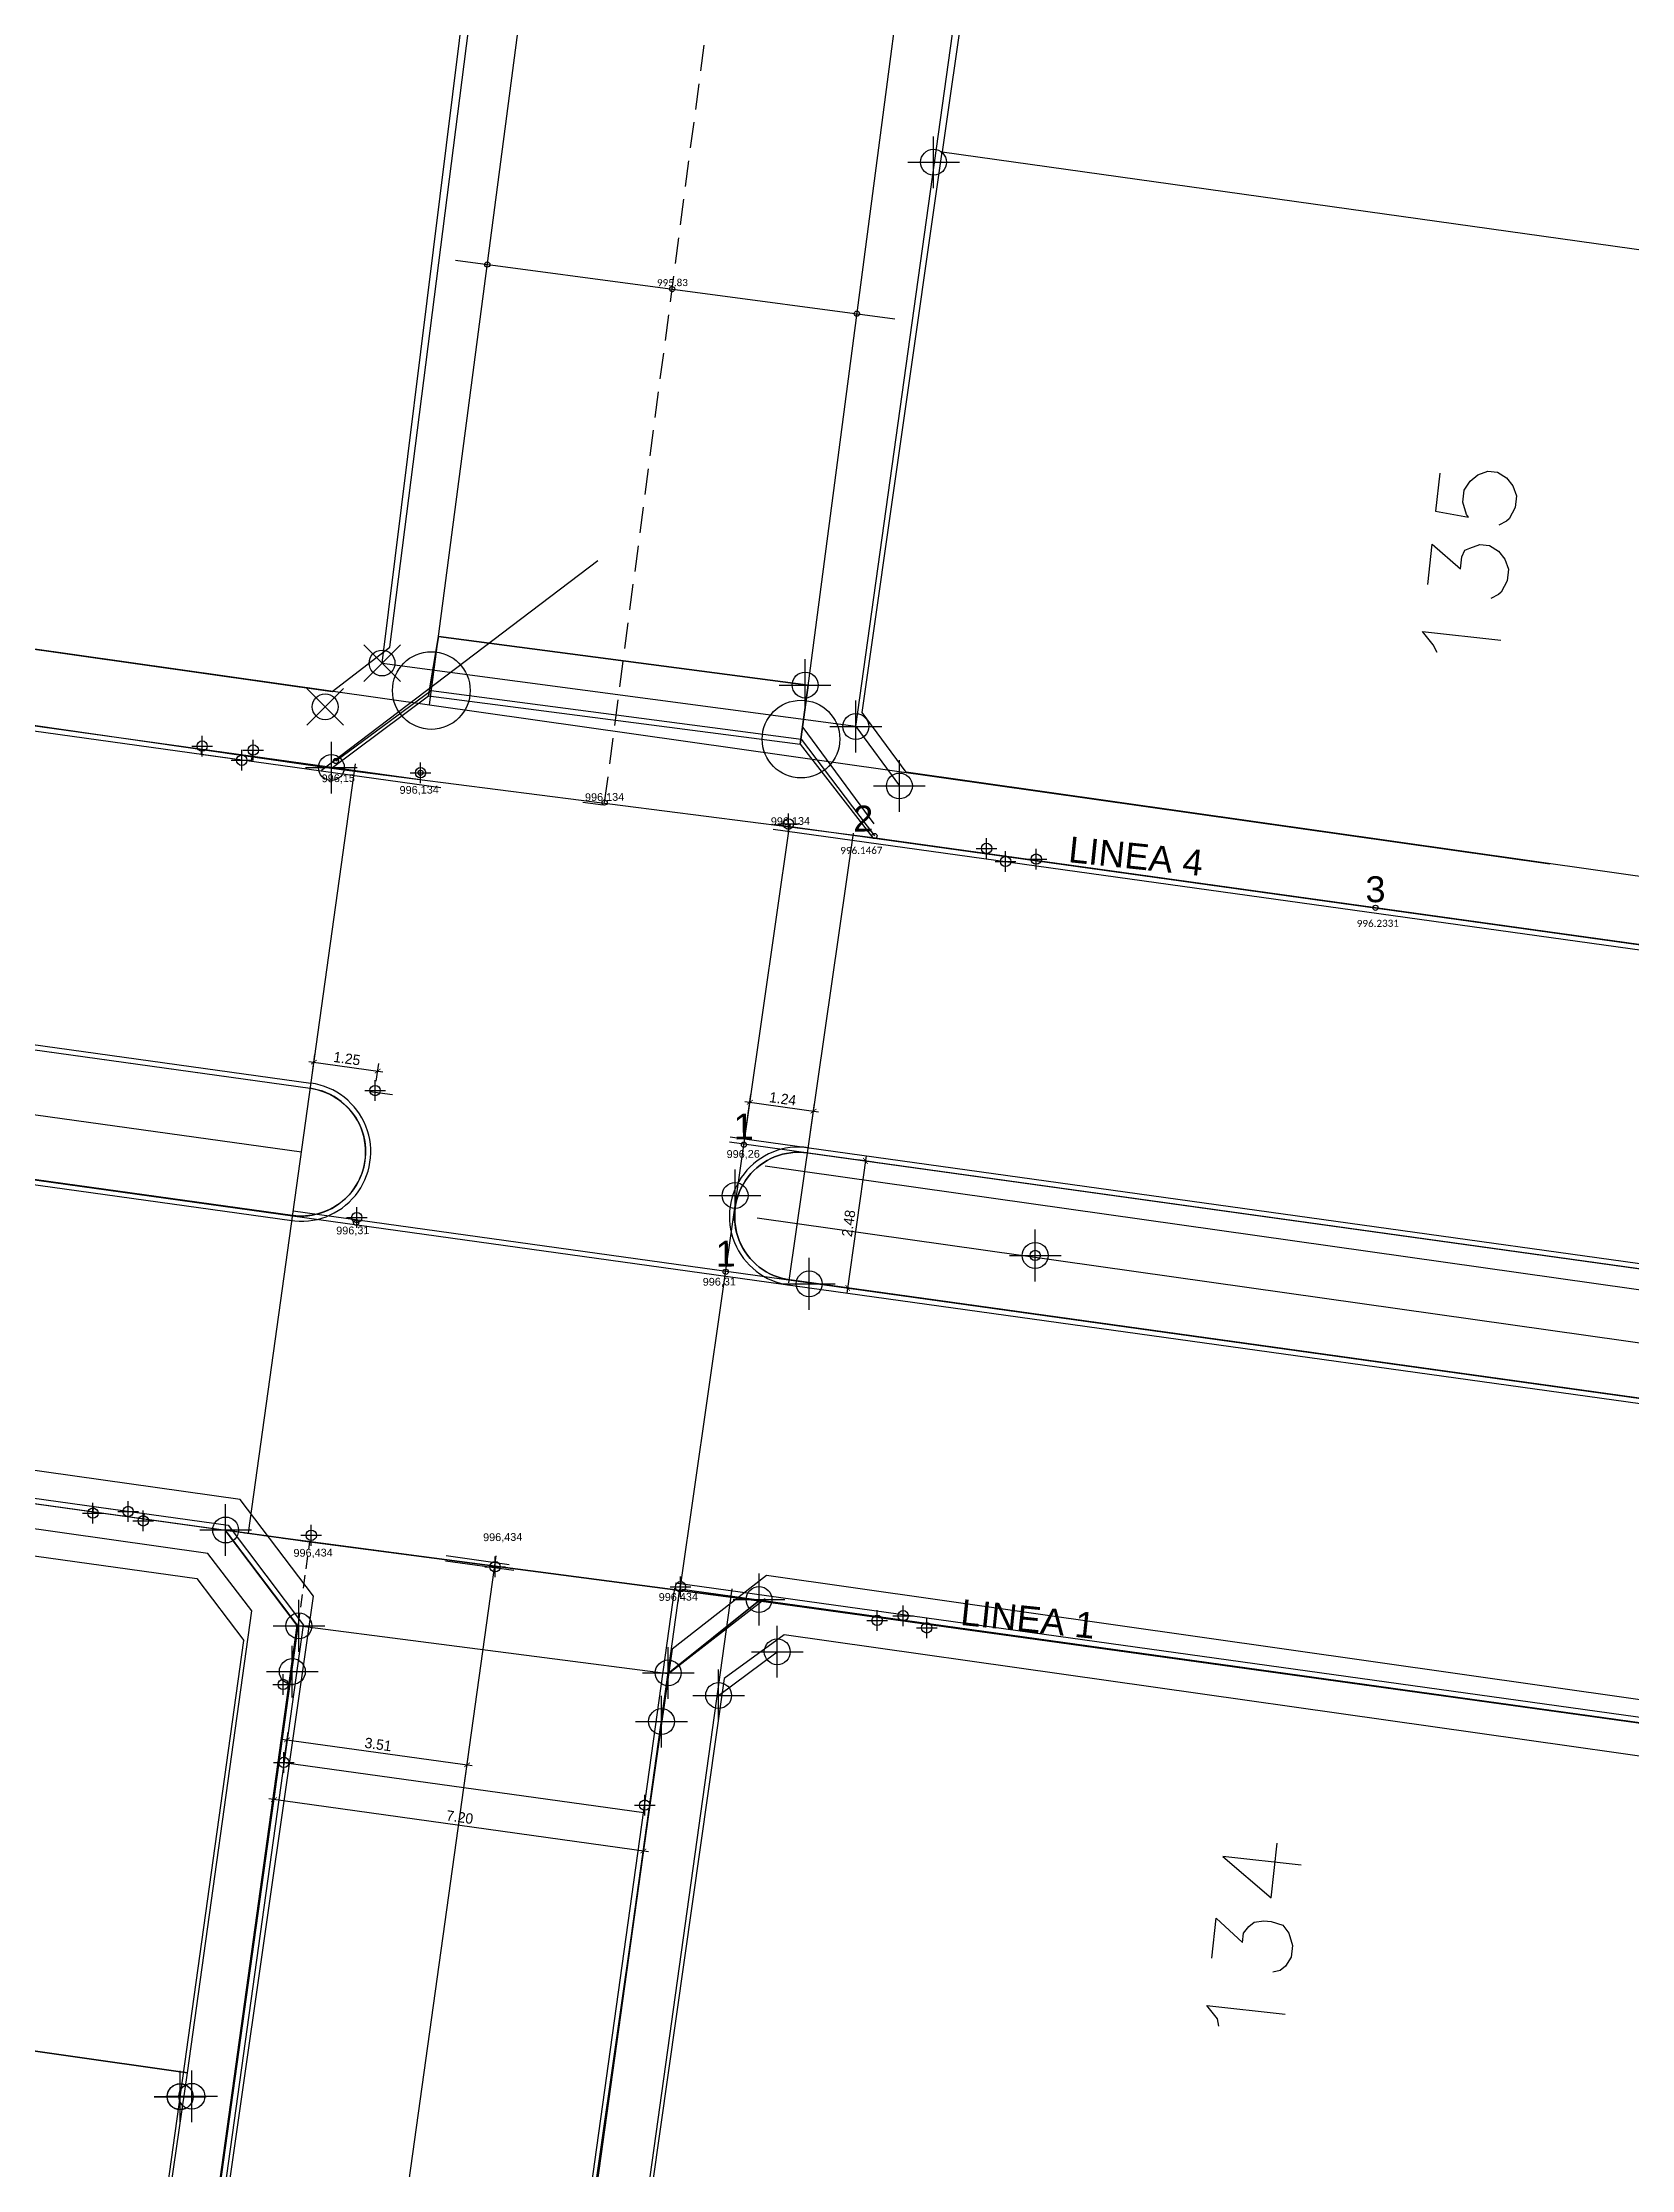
# Model space of a CAD drawing. Header units: metres. Extents: x -977055 to 805873, y -1033982 to 242021.
# Drawn here: x 853.04 to 883.72, y 1032.73 to 1073.81 of the extents above; entities that cross this region are included whole.
import ezdxf

# ---------------------------------------------------------------- set-up
doc = ezdxf.new("R2010")
doc.units = ezdxf.units.M
doc.header["$PDMODE"] = 32
doc.header["$PDSIZE"] = 1.5
doc.linetypes.add('DASHED', pattern=[0.75, 0.5, -0.25])
doc.linetypes.add('DASHED2', pattern=[0.375, 0.25, -0.125])
for name, color, linetype in [('12-CONDICIONES EXISTENTES', 2, 'Continuous'), ('C-ROAD-PROF-TEXT', 11, 'Continuous'), ('linea 1', 1, 'Continuous'), ('LOTE 243', 6, 'Continuous'), ('puntos nov 7', 50, 'Continuous'), ('PUNTOS V', 4, 'Continuous'), ('V-NODE', 1, 'Continuous')]:
    doc.layers.add(name, color=color, linetype=linetype)
doc.layers.add('PDF2_area escolar', color=7, linetype='Continuous', true_color=0x989898)
doc.layers.add('PDF_Geometry', color=7, linetype='Continuous', true_color=0x797979)
doc.styles.add('CITY2', font='stylu.ttf', dxfattribs={"height": 0.2})
doc.styles.get("Standard").update_dxf_attribs({"font": 'arial.ttf'})
doc.dimstyles.new('COTAS2', dxfattribs={"dimtxt": 0.02, "dimasz": 0.1, "dimexe": 0.15, "dimexo": 0.08, "dimgap": 0.05, "dimtad": 1, "dimzin": 0, "dimdsep": 46, "dimtxsty": 'CITY2', "dimblk": 'ARCHTICK', "dimcen": 1, "dimdle": 0.1, "dimclrd": 1, "dimclre": 1, "dimclrt": 2, "dimadec": 0, "dimazin": 0, "dimtfac": 1, "dimtofl": 0, "dimtmove": 0, "dimatfit": 3, "dimldrblk": 'ARCHTICK', "dimfxl": 0.18, "dimtolj": 1, "dimtzin": 0, "dimarcsym": 0})

# ---------------------------------------------------------------- blocks, each defined once
blk = doc.blocks.new('*U274')
at = {"color": 0, "linetype": 'ByBlock', "lineweight": -2, "transparency": 16777216}
for p, q in [((0, -1), (0, 1)), ((-1, 0), (1, 0))]:
    blk.add_line(p, q, dxfattribs=at)
blk.add_circle((0, 0), 0.5, dxfattribs=at)
blk = doc.blocks.new('*U442', base_point=(855.922, 1034.139, 998.239))
at = {"layer": 'V-NODE', "color": 50, "lineweight": -2, "xscale": 0.5, "yscale": 0.5, "zscale": 0.5}
blk.add_blockref('*U274', (855.922, 1034.139, 998.239), dxfattribs=at)
blk = doc.blocks.new('*U1168', base_point=(855.698, 1034.133, 997.486))
at = {"layer": 'V-NODE', "color": 50, "lineweight": -2, "xscale": 0.5, "yscale": 0.5, "zscale": 0.5}
blk.add_blockref('*U274', (855.698, 1034.133, 997.486), dxfattribs=at)
blk = doc.blocks.new('*U1171', base_point=(855.697, 1034.13, 998.333))
at = {"layer": 'V-NODE', "color": 50, "lineweight": -2, "xscale": 0.5, "yscale": 0.5, "zscale": 0.5}
blk.add_blockref('*U274', (855.697, 1034.13, 998.333), dxfattribs=at)
blk = doc.blocks.new('*U1288', base_point=(866.096, 1041.882, 997.971))
at = {"layer": 'V-NODE', "color": 50, "lineweight": -2, "xscale": 0.5, "yscale": 0.5, "zscale": 0.5}
blk.add_blockref('*U274', (866.096, 1041.882, 997.971), dxfattribs=at)
blk = doc.blocks.new('*U1291', base_point=(867.228, 1042.726, 997.984))
at = {"layer": 'V-NODE', "color": 50, "lineweight": -2, "xscale": 0.5, "yscale": 0.5, "zscale": 0.5}
blk.add_blockref('*U274', (867.228, 1042.726, 997.984), dxfattribs=at)
blk = doc.blocks.new('*U1294', base_point=(868.744, 1060.598, 997.358))
at = {"layer": 'V-NODE', "color": 50, "lineweight": -2, "xscale": 0.5, "yscale": 0.5, "zscale": 0.5}
blk.add_blockref('*U274', (868.744, 1060.598, 997.358), dxfattribs=at)
blk = doc.blocks.new('*U1297', base_point=(869.586, 1059.45, 997.398))
at = {"layer": 'V-NODE', "color": 50, "lineweight": -2, "xscale": 0.5, "yscale": 0.5, "zscale": 0.5}
blk.add_blockref('*U274', (869.586, 1059.45, 997.398), dxfattribs=at)
blk = doc.blocks.new('*U1300', base_point=(870.246, 1071.498, 996.919))
at = {"layer": 'V-NODE', "color": 50, "lineweight": -2, "xscale": 0.5, "yscale": 0.5, "zscale": 0.5}
blk.add_blockref('*U274', (870.246, 1071.498, 996.919), dxfattribs=at)
blk = doc.blocks.new('*U2823')
at = {"color": 0, "linetype": 'ByBlock', "lineweight": -2, "transparency": 16777216}
for p, q in [((-0.707, -0.707), (0.707, 0.707)), ((-0.707, 0.707), (0.707, -0.707))]:
    blk.add_line(p, q, dxfattribs=at)
blk.add_circle((0, 0), 0.5, dxfattribs=at)
blk = doc.blocks.new('*U2826', base_point=(859.596, 1061.824, 997.32))
at = {"layer": 'V-NODE', "color": 50, "lineweight": -2, "xscale": 0.5, "yscale": 0.5, "zscale": 0.5}
blk.add_blockref('*U2823', (859.596, 1061.824, 997.32), dxfattribs=at)
blk = doc.blocks.new('*U2829', base_point=(858.499, 1060.98, 997.399))
at = {"layer": 'V-NODE', "color": 50, "lineweight": -2, "xscale": 0.5, "yscale": 0.5, "zscale": 0.5}
blk.add_blockref('*U2823', (858.499, 1060.98, 997.399), dxfattribs=at)
blk = doc.blocks.new('base')
at = {"layer": 'PDF_Geometry', "lineweight": 25, "extrusion": (-0.000787417, 0.063364, 0.99799), "elevation": 0.026}
for points in [[(-314.355, -197.288), (-299.601, -195.681), (-292.744, -194.188), (-282.663, -192.111), (-274.476, -190.361), (-258.037, -185.154), (-248.029, -180.61), (-240.539, -177.71), (-228.643, -174.042), (-222.733, -172.714), (-217.384, -171.04), (-209.935, -169.248), (-202.16, -164.759), (-196.196, -160.284), (-195.073, -159.817), (-178.095, -157.457), (-154.298, -156.614), (-136.667, -154.611), (-124.436, -153.164), (-118.066, -151.474), (-100.79, -146.646), (-80.955, -140.967), (-73.385, -139.328), (-61.694, -135.822), (-40.504, -131.604), (-37.727, -130.872), (-17.661, -129.441), (1.311, -127.461), (21.092, -124.929), (41.006, -122.83), (47.376, -123.458), (63.592, -123.186), (81.402, -124.312), (85.639, -96.072), (88.705, -66.393), (92.811, -40.781), (97.16, -22.386), (100.596, -1.562), (102.483, 8.32), (109.691, 37.361), (117.528, 76.62), (126.217, 115.638), (131.513, 149.592), (134.682, 173.973), (136.916, 195.591), (139.956, 229.678), (141.558, 250.676), (142.614, 271.37), (143.252, 283.21), (147.066, 312.938), (152.58, 355.631), (153.554, 396.042), (150.869, 418.02), (151.777, 438.639), (150.959, 458.028), (151.777, 438.639), (150.869, 418.02), (153.554, 396.042), (152.58, 355.631), (147.066, 312.938), (143.252, 283.21), (142.614, 271.37), (141.558, 250.676), (139.956, 229.678), (136.916, 195.591), (134.682, 173.973), (131.513, 149.592), (126.217, 115.638), (117.528, 76.62), (109.691, 37.361), (102.483, 8.32), (100.596, -1.562), (97.16, -22.386), (92.811, -40.781), (88.705, -66.393), (85.639, -96.072), (81.402, -124.312), (63.592, -123.186), (47.376, -123.458), (41.006, -122.83), (21.092, -124.929), (1.311, -127.461), (-17.661, -129.441), (-37.727, -130.872), (-40.504, -131.604), (-61.694, -135.822), (-73.385, -139.328), (-80.955, -140.967), (-100.79, -146.646), (-118.066, -151.474), (-124.436, -153.164), (-136.667, -154.611), (-154.298, -156.614), (-178.095, -157.457), (-195.073, -159.817), (-196.196, -160.284), (-202.16, -164.759), (-209.935, -169.248), (-217.384, -171.04), (-222.733, -172.714), (-228.643, -174.042), (-240.539, -177.71), (-248.029, -180.61), (-258.037, -185.154), (-274.476, -190.361), (-282.663, -192.111), (-292.744, -194.188), (-299.601, -195.681), (-314.355, -197.288), (-312.178, -178.446), (-309.146, -157.898), (-306.876, -132.899), (-305.823, -118.002), (-298.643, -78.802), (-291.055, -45.077), (-282.252, -15.116), (-275.645, 10.473), (-270.319, 33.898), (-263.825, 63.164), (-258.15, 86.408), (-284.424, 123.888)], [(90.41, -55.701), (23.541, -45.327), (22.42, -46.165), (14.042, -106.087)], [(4.42, -98.575), (-37.003, -101.004), (-27.234, -38.004)], [(2.105, -49.282), (2.193, -48.551), (1.559, -48.428), (1.599, -48.479), (1.663, -48.719), (1.635, -48.947), (1.522, -49.119), (1.368, -49.24), (1.175, -49.309), (0.992, -49.287), (0.82, -49.174), (0.699, -49.02), (0.63, -48.826), (0.657, -48.598), (0.776, -48.38), (0.828, -48.34), (0.976, -48.265)], [(2.364, -47.134), (2.27, -47.911), (1.726, -47.428), (1.698, -47.657), (1.636, -47.788), (1.539, -47.823), (1.345, -47.892), (1.162, -47.87), (0.991, -47.757), (0.87, -47.603), (0.801, -47.409), (0.828, -47.181), (0.947, -46.963), (0.998, -46.923), (1.146, -46.848)], [(23.766, -43.807), (18.381, -47.797)], [(2.198, -45.816), (2.273, -45.964), (2.474, -46.22), (0.966, -46.038)], [(23.541, -45.327), (22.42, -46.165)], [(13.108, -42.632), (14.458, -44.511)], [(76.721, 35.815), (75.319, 37.653), (36.902, 43.626), (35.023, 42.276), (24.12, -27.822), (25.516, -29.706), (63.985, -35.639), (65.818, -34.283)], [(15.461, -35.033), (-25.236, -28.738)], [(-11.71, 51.199), (-13.594, 49.803), (-24.492, -20.249), (-23.096, -22.133), (15.367, -28.112), (17.206, -26.71), (28.103, 43.341), (26.707, 45.225)], [(15.367, -28.112), (17.206, -26.71)], [(5.115, -22.379), (6.623, -22.56), (5.7, -21.754), (5.573, -22.805)], [(6.86, -20.595), (6.766, -21.372), (6.267, -20.895), (6.245, -21.077), (6.137, -21.204), (6.035, -21.284), (5.847, -21.308), (5.709, -21.291), (5.486, -21.218), (5.366, -21.064), (5.302, -20.825), (5.329, -20.596), (5.443, -20.424), (5.545, -20.344), (5.688, -20.315)], [(6.74, -19.282), (6.769, -19.425), (6.97, -19.681), (5.462, -19.499)]]:
    blk.add_lwpolyline(points, dxfattribs=at)
for points in [[(-8.124, -52.594), (-9.968, -64.429), (9.787, -67.504), (11.636, -55.624)], [(-8.124, -52.594), (-6.276, -40.714), (12.479, -43.623), (13.312, -44.79), (11.636, -55.624)], [(26.666, -18.622), (25.312, -27.548), (26.151, -28.669), (44.906, -31.578), (46.42, -21.698)], [(-1.863, -12.171), (-3.712, -24.051), (15.043, -26.96), (16.209, -26.127), (17.891, -15.247)], [(28.227, -8.748), (26.666, -18.622), (46.42, -21.698), (47.981, -11.824)]]:
    blk.add_lwpolyline(points, close=True, dxfattribs=at)
blk.add_lwpolyline([(-25.248, -28.783, 1.000018), (-25.403, -29.738), (15.294, -36.033)], format="xyb", dxfattribs=at)
blk = doc.blocks.new('_ArchTick')
at = {"color": 0, "linetype": 'ByBlock', "const_width": 0.15}
blk.add_lwpolyline([(-0.5, -0.5), (0.5, 0.5)], dxfattribs=at)
blk = doc.blocks.new('*D4545')
at = {"layer": '12-CONDICIONES EXISTENTES', "color": 1, "linetype": 'Continuous', "lineweight": -2, "transparency": 16777216}
for p, q in [((858.252, 1053.918), (858.3, 1054.264)), ((859.486, 1053.746), (859.534, 1054.092))]:
    blk.add_line(p, q, dxfattribs=at)
at = {"layer": '12-CONDICIONES EXISTENTES', "color": 1, "lineweight": -2, "transparency": 16777216}
blk.add_line((858.18, 1054.129), (859.612, 1053.93), dxfattribs=at)
at = {"layer": 'Defpoints', "color": 0, "transparency": 16777216}
for p in [(858.241, 1053.838, 997.203), (859.513, 1053.944), (859.475, 1053.666, 997.203)]:
    blk.add_point(p, dxfattribs=at)
at = {"layer": '12-CONDICIONES EXISTENTES', "color": 1, "lineweight": -2, "transparency": 16777216, "xscale": 0.1, "yscale": 0.1, "zscale": 0.1}
for p, rotation in [((858.28, 1054.116), 172.0696829134656), ((859.513, 1053.944), 352.0696829134656)]:
    blk.add_blockref('_ArchTick', p, dxfattribs=dict(at, rotation=rotation))
at = {"layer": '12-CONDICIONES EXISTENTES', "color": 2, "transparency": 16777216, "insert": (858.918, 1054.183), "char_height": 0.2, "attachment_point": 5, "rotation": 352.0697, "style": 'CITY2'}
blk.add_mtext('\\A1;1.25', dxfattribs=at)
blk = doc.blocks.new('*D4546')
at = {"layer": '12-CONDICIONES EXISTENTES', "color": 1, "linetype": 'Continuous', "lineweight": -2, "transparency": 16777216}
for p, q in [((866.617, 1052.752), (866.72, 1053.489)), ((867.845, 1052.581), (867.948, 1053.318))]:
    blk.add_line(p, q, dxfattribs=at)
at = {"layer": '12-CONDICIONES EXISTENTES', "color": 1, "lineweight": -2, "transparency": 16777216}
blk.add_line((866.6, 1053.354), (868.026, 1053.155), dxfattribs=at)
at = {"layer": 'Defpoints', "color": 0, "transparency": 16777216}
for p in [(867.927, 1053.169), (866.606, 1052.673, 997.203), (867.834, 1052.502, 997.203)]:
    blk.add_point(p, dxfattribs=at)
at = {"layer": '12-CONDICIONES EXISTENTES', "color": 1, "lineweight": -2, "transparency": 16777216, "xscale": 0.1, "yscale": 0.1, "zscale": 0.1}
for p, rotation in [((866.699, 1053.34), 172.0696829134735), ((867.927, 1053.169), 352.0696829134735)]:
    blk.add_blockref('_ArchTick', p, dxfattribs=dict(at, rotation=rotation))
at = {"layer": '12-CONDICIONES EXISTENTES', "color": 2, "transparency": 16777216, "insert": (867.334, 1053.408), "char_height": 0.2, "attachment_point": 5, "rotation": 352.0697, "style": 'CITY2'}
blk.add_mtext('\\A1;1.24', dxfattribs=at)
blk = doc.blocks.new('*U4553')
at = {"color": 0, "linetype": 'ByBlock', "lineweight": -2, "transparency": 16777216}
for p, q in [((-1, 0), (1, 0)), ((0, -1), (0, 1))]:
    blk.add_line(p, q, dxfattribs=at)
blk.add_circle((0, 0), 0.5, dxfattribs=at)
blk = doc.blocks.new('*U4562', base_point=(858.229, 1044.975, 996.434))
at = {"layer": 'V-NODE', "lineweight": -2, "xscale": 0.2, "yscale": 0.2, "zscale": 0.2}
blk.add_blockref('*U4553', (858.229, 1044.975, 996.434), dxfattribs=at)
blk = doc.blocks.new('*U4580', base_point=(859.109, 1051.113, 996.31))
at = {"layer": 'V-NODE', "lineweight": -2, "xscale": 0.2, "yscale": 0.2, "zscale": 0.2}
blk.add_blockref('*U4553', (859.109, 1051.113, 996.31), dxfattribs=at)
blk = doc.blocks.new('*U4583', base_point=(872.209, 1050.381, 997.517))
at = {"layer": 'V-NODE', "lineweight": -2, "xscale": 0.2, "yscale": 0.2, "zscale": 0.2}
blk.add_blockref('*U4553', (872.209, 1050.381, 997.517), dxfattribs=at)
blk = doc.blocks.new('*U4586', base_point=(857.688, 1042.094, 995.722))
at = {"layer": 'V-NODE', "lineweight": -2, "xscale": 0.2, "yscale": 0.2, "zscale": 0.2}
blk.add_blockref('*U4553', (857.688, 1042.094, 995.722), dxfattribs=at)
blk = doc.blocks.new('*U4595', base_point=(860.34, 1059.705, 996.134))
at = {"layer": 'V-NODE', "lineweight": -2, "xscale": 0.2, "yscale": 0.2, "zscale": 0.2}
blk.add_blockref('*U4553', (860.34, 1059.705, 996.134), dxfattribs=at)
blk = doc.blocks.new('*U4598', base_point=(859.461, 1053.567, 996.26))
at = {"layer": 'V-NODE', "lineweight": -2, "xscale": 0.2, "yscale": 0.2, "zscale": 0.2}
blk.add_blockref('*U4553', (859.461, 1053.567, 996.26), dxfattribs=at)
blk = doc.blocks.new('*U4604', base_point=(865.36, 1043.982, 996.434))
at = {"layer": 'V-NODE', "lineweight": -2, "xscale": 0.2, "yscale": 0.2, "zscale": 0.2}
blk.add_blockref('*U4553', (865.36, 1043.982, 996.434), dxfattribs=at)
blk = doc.blocks.new('*U4613', base_point=(867.442, 1058.716, 996.134))
at = {"layer": 'V-NODE', "lineweight": -2, "xscale": 0.2, "yscale": 0.2, "zscale": 0.2}
blk.add_blockref('*U4553', (867.442, 1058.716, 996.134), dxfattribs=at)
blk = doc.blocks.new('*U4676', base_point=(861.779, 1044.368, 996.434))
at = {"layer": 'V-NODE', "lineweight": -2, "xscale": 0.2, "yscale": 0.2, "zscale": 0.2}
blk.add_blockref('*U4553', (861.779, 1044.368, 996.434), dxfattribs=at)
blk = doc.blocks.new('*U4697', base_point=(864.669, 1039.763, 997.192))
at = {"layer": 'V-NODE', "lineweight": -2, "xscale": 0.2, "yscale": 0.2, "zscale": 0.2}
blk.add_blockref('*U4553', (864.669, 1039.763, 997.192), dxfattribs=at)
blk = doc.blocks.new('*U4700', base_point=(857.701, 1040.589, 996.968))
at = {"layer": 'V-NODE', "lineweight": -2, "xscale": 0.2, "yscale": 0.2, "zscale": 0.2}
blk.add_blockref('*U4553', (857.701, 1040.589, 996.968), dxfattribs=at)
blk = doc.blocks.new('*U4703', base_point=(856.886, 1059.946, 996.477))
at = {"layer": 'V-NODE', "lineweight": -2, "xscale": 0.2, "yscale": 0.2, "zscale": 0.2}
blk.add_blockref('*U4553', (856.886, 1059.946, 996.477), dxfattribs=at)
blk = doc.blocks.new('*U4706', base_point=(854.693, 1045.435, 996.594))
at = {"layer": 'V-NODE', "lineweight": -2, "xscale": 0.2, "yscale": 0.2, "zscale": 0.2}
blk.add_blockref('*U4553', (854.693, 1045.435, 996.594), dxfattribs=at)
blk = doc.blocks.new('*U4709', base_point=(854.985, 1045.255, 996.796))
at = {"layer": 'V-NODE', "lineweight": -2, "xscale": 0.2, "yscale": 0.2, "zscale": 0.2}
blk.add_blockref('*U4553', (854.985, 1045.255, 996.796), dxfattribs=at)
blk = doc.blocks.new('*U4712', base_point=(854.014, 1045.404, 996.785))
at = {"layer": 'V-NODE', "lineweight": -2, "xscale": 0.2, "yscale": 0.2, "zscale": 0.2}
blk.add_blockref('*U4553', (854.014, 1045.404, 996.785), dxfattribs=at)
blk = doc.blocks.new('*U4715', base_point=(869.659, 1043.422, 996.755))
at = {"layer": 'V-NODE', "lineweight": -2, "xscale": 0.2, "yscale": 0.2, "zscale": 0.2}
blk.add_blockref('*U4553', (869.659, 1043.422, 996.755), dxfattribs=at)
blk = doc.blocks.new('*U4718', base_point=(869.157, 1043.331, 996.958))
at = {"layer": 'V-NODE', "lineweight": -2, "xscale": 0.2, "yscale": 0.2, "zscale": 0.2}
blk.add_blockref('*U4553', (869.157, 1043.331, 996.958), dxfattribs=at)
blk = doc.blocks.new('*U4721', base_point=(870.114, 1043.188, 996.961))
at = {"layer": 'V-NODE', "lineweight": -2, "xscale": 0.2, "yscale": 0.2, "zscale": 0.2}
blk.add_blockref('*U4553', (870.114, 1043.188, 996.961), dxfattribs=at)
blk = doc.blocks.new('*U4724', base_point=(871.637, 1057.991, 996.484))
at = {"layer": 'V-NODE', "lineweight": -2, "xscale": 0.2, "yscale": 0.2, "zscale": 0.2}
blk.add_blockref('*U4553', (871.637, 1057.991, 996.484), dxfattribs=at)
blk = doc.blocks.new('*U4727', base_point=(872.23, 1058.037, 996.682))
at = {"layer": 'V-NODE', "lineweight": -2, "xscale": 0.2, "yscale": 0.2, "zscale": 0.2}
blk.add_blockref('*U4553', (872.23, 1058.037, 996.682), dxfattribs=at)
blk = doc.blocks.new('*U4730', base_point=(871.27, 1058.244, 996.686))
at = {"layer": 'V-NODE', "lineweight": -2, "xscale": 0.2, "yscale": 0.2, "zscale": 0.2}
blk.add_blockref('*U4553', (871.27, 1058.244, 996.686), dxfattribs=at)
blk = doc.blocks.new('*U4733', base_point=(857.109, 1060.144, 996.674))
at = {"layer": 'V-NODE', "lineweight": -2, "xscale": 0.2, "yscale": 0.2, "zscale": 0.2}
blk.add_blockref('*U4553', (857.109, 1060.144, 996.674), dxfattribs=at)
blk = doc.blocks.new('*U4736', base_point=(856.122, 1060.221, 996.673))
at = {"layer": 'V-NODE', "lineweight": -2, "xscale": 0.2, "yscale": 0.2, "zscale": 0.2}
blk.add_blockref('*U4553', (856.122, 1060.221, 996.673), dxfattribs=at)
blk = doc.blocks.new('*D4755')
at = {"layer": '12-CONDICIONES EXISTENTES', "color": 1, "linetype": 'Continuous', "lineweight": -2, "transparency": 16777216}
for p, q in [((857.712, 1040.668), (857.782, 1041.172)), ((861.189, 1040.185), (861.259, 1040.689))]:
    blk.add_line(p, q, dxfattribs=at)
at = {"layer": '12-CONDICIONES EXISTENTES', "color": 1, "lineweight": -2, "transparency": 16777216}
blk.add_line((857.662, 1041.038), (861.337, 1040.527), dxfattribs=at)
at = {"layer": 'Defpoints', "color": 0, "transparency": 16777216}
for p in [(857.701, 1040.589, 996.966), (861.238, 1040.541), (861.178, 1040.106, 996.966)]:
    blk.add_point(p, dxfattribs=at)
at = {"layer": '12-CONDICIONES EXISTENTES', "color": 1, "lineweight": -2, "transparency": 16777216, "xscale": 0.1, "yscale": 0.1, "zscale": 0.1}
for p, rotation in [((857.761, 1041.024), 172.090244392912), ((861.238, 1040.541), 352.090244392912)]:
    blk.add_blockref('_ArchTick', p, dxfattribs=dict(at, rotation=rotation))
at = {"layer": '12-CONDICIONES EXISTENTES', "color": 2, "transparency": 16777216, "insert": (859.521, 1040.935), "char_height": 0.2, "attachment_point": 5, "rotation": 352.0902, "style": 'CITY2'}
blk.add_mtext('\\A1;3.51', dxfattribs=at)
blk = doc.blocks.new('*D4757')
at = {"layer": '12-CONDICIONES EXISTENTES', "color": 1, "lineweight": -2, "transparency": 16777216}
blk.add_line((864.74, 1038.863), (857.411, 1039.884), dxfattribs=at)
at = {"layer": '12-CONDICIONES EXISTENTES', "color": 1, "linetype": 'Continuous', "lineweight": -2, "transparency": 16777216}
for p, q in [((857.442, 1039.384), (857.531, 1040.019)), ((864.573, 1038.39), (864.662, 1039.025))]:
    blk.add_line(p, q, dxfattribs=at)
at = {"layer": 'Defpoints', "color": 0, "transparency": 16777216}
for p in [(857.51, 1039.87), (857.431, 1039.305, 1011.104), (864.562, 1038.311, 1011.104)]:
    blk.add_point(p, dxfattribs=at)
at = {"layer": '12-CONDICIONES EXISTENTES', "color": 1, "lineweight": -2, "transparency": 16777216, "xscale": 0.1, "yscale": 0.1, "zscale": 0.1}
for p, rotation in [((857.51, 1039.87), 172.0640323889126), ((864.641, 1038.876), 352.0640323889126)]:
    blk.add_blockref('_ArchTick', p, dxfattribs=dict(at, rotation=rotation))
at = {"layer": '12-CONDICIONES EXISTENTES', "color": 2, "transparency": 16777216, "insert": (861.097, 1039.53), "char_height": 0.2, "attachment_point": 5, "rotation": 352.064, "style": 'CITY2'}
blk.add_mtext('\\A1;7.20', dxfattribs=at)
blk = doc.blocks.new('*D4760')
at = {"layer": '12-CONDICIONES EXISTENTES', "color": 1, "lineweight": -2, "transparency": 16777216}
blk.add_line((868.944, 1052.307), (868.574, 1049.653), dxfattribs=at)
at = {"layer": '12-CONDICIONES EXISTENTES', "color": 1, "linetype": 'Continuous', "lineweight": -2, "transparency": 16777216}
for p, q in [((869.092, 1052.185), (868.782, 1052.229)), ((868.75, 1049.729), (868.439, 1049.772))]:
    blk.add_line(p, q, dxfattribs=at)
at = {"layer": 'Defpoints', "color": 0, "transparency": 16777216}
for p in [(869.171, 1052.174, 997.203), (868.588, 1049.752), (868.829, 1049.718, 997.203)]:
    blk.add_point(p, dxfattribs=at)
at = {"layer": '12-CONDICIONES EXISTENTES', "color": 1, "lineweight": -2, "transparency": 16777216, "xscale": 0.1, "yscale": 0.1, "zscale": 0.1}
for p, rotation in [((868.93, 1052.208), 82.06968291347353), ((868.588, 1049.752), 262.0696829134735)]:
    blk.add_blockref('_ArchTick', p, dxfattribs=dict(at, rotation=rotation))
at = {"layer": '12-CONDICIONES EXISTENTES', "color": 2, "transparency": 16777216, "insert": (868.606, 1051.001), "char_height": 0.2, "attachment_point": 5, "rotation": 82.0697, "style": 'CITY2'}
blk.add_mtext('\\A1;2.48', dxfattribs=at)
blk = doc.blocks.new('*U4768')
at = {"color": 0, "linetype": 'ByBlock', "lineweight": -2, "transparency": 16777216}
for p, q in [((0, -1), (0, 1)), ((-1, 0), (1, 0))]:
    blk.add_line(p, q, dxfattribs=at)
blk.add_circle((0, 0), 0.5, dxfattribs=at)
blk = doc.blocks.new('*U4772', base_point=(858.618, 1059.805, 996.464))
at = {"layer": 'V-NODE', "color": 3, "lineweight": -2, "xscale": 0.5, "yscale": 0.5, "zscale": 0.5}
blk.add_blockref('*U4768', (858.618, 1059.805, 996.464), dxfattribs=at)
blk = doc.blocks.new('*U4778', base_point=(856.576, 1045.078, 996.745))
at = {"layer": 'V-NODE', "color": 3, "lineweight": -2, "xscale": 0.5, "yscale": 0.5, "zscale": 0.5}
blk.add_blockref('*U4768', (856.576, 1045.078, 996.745), dxfattribs=at)
blk = doc.blocks.new('*U4779', base_point=(857.991, 1043.226, 996.79))
at = {"layer": 'V-NODE', "color": 3, "lineweight": -2, "xscale": 0.5, "yscale": 0.5, "zscale": 0.5}
blk.add_blockref('*U4768', (857.991, 1043.226, 996.79), dxfattribs=at)
blk = doc.blocks.new('*U4780', base_point=(857.864, 1042.343, 996.842))
at = {"layer": 'V-NODE', "color": 3, "lineweight": -2, "xscale": 0.5, "yscale": 0.5, "zscale": 0.5}
blk.add_blockref('*U4768', (857.864, 1042.343, 996.842), dxfattribs=at)
blk = doc.blocks.new('*U4781', base_point=(864.993, 1041.377, 996.865))
at = {"layer": 'V-NODE', "color": 3, "lineweight": -2, "xscale": 0.5, "yscale": 0.5, "zscale": 0.5}
blk.add_blockref('*U4768', (864.993, 1041.377, 996.865), dxfattribs=at)
blk = doc.blocks.new('*U4782', base_point=(865.123, 1042.317, 996.807))
at = {"layer": 'V-NODE', "color": 3, "lineweight": -2, "xscale": 0.5, "yscale": 0.5, "zscale": 0.5}
blk.add_blockref('*U4768', (865.123, 1042.317, 996.807), dxfattribs=at)
blk = doc.blocks.new('*U4783', base_point=(866.876, 1043.735, 996.763))
at = {"layer": 'V-NODE', "color": 3, "lineweight": -2, "xscale": 0.5, "yscale": 0.5, "zscale": 0.5}
blk.add_blockref('*U4768', (866.876, 1043.735, 996.763), dxfattribs=at)
blk = doc.blocks.new('*U4784', base_point=(867.845, 1049.832, 996.672))
at = {"layer": 'V-NODE', "color": 3, "lineweight": -2, "xscale": 0.5, "yscale": 0.5, "zscale": 0.5}
blk.add_blockref('*U4768', (867.845, 1049.832, 996.672), dxfattribs=at)
blk = doc.blocks.new('*U4785', base_point=(866.413, 1051.539, 996.589))
at = {"layer": 'V-NODE', "color": 3, "lineweight": -2, "xscale": 0.5, "yscale": 0.5, "zscale": 0.5}
blk.add_blockref('*U4768', (866.413, 1051.539, 996.589), dxfattribs=at)
blk = doc.blocks.new('*U4786', base_point=(867.765, 1061.399, 996.366))
at = {"layer": 'V-NODE', "color": 3, "lineweight": -2, "xscale": 0.5, "yscale": 0.5, "zscale": 0.5}
blk.add_blockref('*U4768', (867.765, 1061.399, 996.366), dxfattribs=at)
blk = doc.blocks.new('*U4845')
at = {"color": 0, "linetype": 'ByBlock', "lineweight": -2, "transparency": 16777216}
for p, q in [((0, -1), (0, 1)), ((-1, 0), (1, 0))]:
    blk.add_line(p, q, dxfattribs=at)
blk.add_circle((0, 0), 0.5, dxfattribs=at)
blk = doc.blocks.new('*U4869', base_point=(872.209, 1050.381, 997.517))
at = {"layer": 'V-NODE', "color": 2, "lineweight": -2, "xscale": 0.5, "yscale": 0.5, "zscale": 0.5}
blk.add_blockref('*U4845', (872.209, 1050.381, 997.517), dxfattribs=at)

msp = doc.modelspace()

# ---------------------------------------------------------------- linework, layer by layer
at = {"color": 6, "elevation": 998.163}
msp.add_lwpolyline([(1001.6411, 1031.262), (963.77008, 1036.55958), (956.56438, 1037.49647), (916.19142, 1043.11996), (916.19149, 1043.12045, -1), (916.53365, 1045.57673), (953.36205, 1040.44651), (954.21746, 1046.58721), (869.07453, 1058.44769), (858.611, 1059.787), (828.71241, 1064.10714), (827.83391, 1057.84181), (858.20959, 1053.61045, -1), (857.86743, 1051.15417), (857.86788, 1051.15411), (800.43381, 1059.15472), (799.57841, 1053.01401), (807.82417, 1051.86537), (809.291, 1050.371), (816.452, 1049.358), (818.23877, 1050.41461)], format="xyb", dxfattribs=at)
at = {"color": 6}
for points, elevation in [([(858.611, 1059.787), (860.493, 1061.188), (860.6845, 1062.33456), (867.82318, 1061.39691), (867.669, 1060.259), (869.07453, 1058.44769), (858.611, 1059.787)], 997.264), ([(860.493, 1061.188), (867.669, 1060.259)], 997.264), ([(818.23877, 1050.41461), (858.20376, 1044.84745), (866.869, 1043.709), (905.327, 1038.372), (955.01601, 1031.45227)], 998.163), ([(856.56954, 1045.0751), (866.869, 1043.709), (865.122, 1042.309), (855.73221, 974.96884), (848.60117, 975.96291), (857.95894, 1043.235), (856.56954, 1045.0751)], 996.755), ([(857.95894, 1043.235), (865.122, 1042.309)], 996.755)]:
    msp.add_lwpolyline(points, dxfattribs=dict(at, elevation=elevation))
at = {"color": 6, "elevation": 998.163}
for points in [[(867.82318, 1061.39691), (860.6845, 1062.33456), (860.493, 1061.188), (867.669, 1060.259)], [(866.869, 1043.709), (858.20376, 1044.84745), (856.56954, 1045.0751), (857.95894, 1043.235), (865.122, 1042.309)]]:
    msp.add_lwpolyline(points, close=True, dxfattribs=at)
at = {"color": 6}
msp.add_lwpolyline([(906.60621, 1044.45569), (867.47202, 1049.90711, -1), (867.81418, 1052.3634), (906.94838, 1046.91197, -1)], format="xyb", close=True, dxfattribs=at)
at = {"layer": '12-CONDICIONES EXISTENTES', "color": 1}
for points, elevation in [([(861.01199, 1069.60418), (869.49859, 1068.4761)], 996.877), ([(856.122, 1060.221), (856.10002, 1060.06322)], 996.671), ([(857.109, 1060.144), (857.07876, 1059.92688)], 996.672), ([(865.36, 1043.97961), (867.47126, 1058.71142)], 996.877), ([(867.45384, 1049.84907), (868.69872, 1058.5355)], 996.877), ([(818.989, 1050.321), (819.841, 1056.45128), (857.86649, 1051.1442)], 997.254), ([(854.014, 1045.404), (854.0315, 1045.52962)], 996.783), ([(854.985, 1045.255), (855.00438, 1045.3941)], 996.794), ([(856.56954, 1045.0751), (857.97595, 1043.21326)], 997.203), ([(856.62437, 1045.16843), (858.08072, 1043.24048)], 997.203), ([(856.02129, 1044.14182), (856.92834, 1042.94105)], 997.203), ([(857.701, 1040.589), (864.65341, 1039.62307)], 996.966)]:
    msp.add_lwpolyline(points, dxfattribs=dict(at, elevation=elevation))
at = {"layer": '12-CONDICIONES EXISTENTES', "color": 1, "linetype": 'Continuous', "elevation": 997.203}
for points in [[(791.25045, 1069.09682), (860.73248, 1059.41791)], [(791.26425, 1069.19586), (860.34, 1059.57355)], [(790.40884, 1063.05515), (858.20999, 1053.6104)], [(790.42264, 1063.1542), (858.2238, 1053.70944)], [(790.23776, 1061.82701), (858.03895, 1052.38225)], [(790.05288, 1060.49983), (857.85411, 1051.05506)], [(790.06668, 1060.59887), (857.86787, 1051.15411)], [(863.47552, 1059.13677), (863.86369, 1059.0827)], [(867.14573, 1058.61541), (957.84176, 1045.98138)], [(867.15953, 1058.71446), (957.85555, 1046.08042)], [(789.07331, 1053.46773), (856.02129, 1044.14182)], [(859.36231, 1053.55084), (859.79723, 1053.49026)], [(866.31792, 1052.67279), (957.01395, 1040.03876)], [(866.30412, 1052.57375), (957.00015, 1039.93972)], [(809.48104, 1051.63457), (856.56954, 1045.0751)], [(857.86649, 1051.1442), (956.64419, 1037.38439)], [(857.88026, 1051.24325), (956.65799, 1037.48343)], [(816.53138, 1050.75342), (856.62437, 1045.16843)], [(860.82025, 1044.48298), (862.13961, 1044.29919)], [(860.83325, 1044.58213), (862.05011, 1044.41262)], [(865.2621, 1044.05606), (955.81638, 1031.44177)], [(865.34733, 1043.94322), (955.80258, 1031.34273)]]:
    msp.add_lwpolyline(points, dxfattribs=at)
at = {"layer": '12-CONDICIONES EXISTENTES', "color": 5}
for points, elevation in [([(856.122, 1060.221), (856.10002, 1060.06322), (857.07876, 1059.92688), (857.109, 1060.144)], 996.671), ([(854.014, 1045.404), (854.0315, 1045.52962), (855.00438, 1045.3941), (854.985, 1045.255)], 996.783)]:
    msp.add_lwpolyline(points, dxfattribs=dict(at, elevation=elevation))
at = {"layer": '12-CONDICIONES EXISTENTES', "color": 1, "linetype": 'DASHED2'}
for points, elevation in [([(856.56954, 1045.0751), (858.20376, 1044.84745)], 997.203), ([(857.97595, 1043.21326), (858.20376, 1044.84745)], 1011.104)]:
    msp.add_lwpolyline(points, dxfattribs=dict(at, elevation=elevation))
at = {"layer": '12-CONDICIONES EXISTENTES', "color": 1}
for centre in [(861.62859, 1069.52222, 996.877), (865.1972, 1069.04786, 996.877), (868.76582, 1068.5735, 996.877), (863.89442, 1059.12933, 996.877)]:
    msp.add_circle(centre, 0.05, dxfattribs=at)
for centre, radius, start, end in [((858.03851, 1052.38231, 997.203), 1.34, 260.611204, 82.088245), ((858.03851, 1052.38231, 997.203), 1.24, 260.611204, 82.088245), ((867.6431, 1051.13525, 997.203), 1.34, 82.069683, 262.088245), ((867.6431, 1051.13525, 997.203), 1.24, 82.069683, 262.088245)]:
    msp.add_arc(centre, radius, start, end, dxfattribs=at)
at = {"layer": 'linea 1'}
for points, elevation in [([(859.596, 1061.824), (868.744, 1060.6076)], 997.399), ([(851.06456, 967.55969), (861.80109, 1044.57856)], 1011.104), ([(854.53104, 967.07646), (865.24829, 1043.95701)], 1011.104), ([(865.35274, 1043.982), (865.36661, 1044.08153)], 1011.104), ([(854.63008, 967.06265), (865.34733, 1043.94322)], 1011.104), ([(855.6205, 966.92459), (866.35704, 1043.94346)], 1011.104), ([(847.49903, 968.05673), (857.97595, 1043.21326)], 1011.104), ([(847.59807, 968.04292), (858.08072, 1043.24048)], 1011.104), ([(846.50861, 968.1948), (856.92834, 1042.94105)], 1011.104)]:
    msp.add_lwpolyline(points, dxfattribs=dict(at, elevation=elevation))
for p in [(860.54779, 1061.29371, 997.399), (867.68647, 1060.35605, 997.399)]:
    msp.add_point(p, dxfattribs=at)
at = {"layer": 'LOTE 243', "color": 1, "elevation": 997.399}
for points in [[(860.51172, 1061.01916), (868.37945, 1120.91882)], [(867.68647, 1060.35605), (874.75694, 1114.18596)]]:
    msp.add_lwpolyline(points, dxfattribs=at)
at = {"layer": 'LOTE 243', "color": 1, "linetype": 'DASHED', "elevation": 997.399}
for points in [[(863.8949, 1059.13301), (871.61482, 1117.90737)], [(863.88791, 1059.07976), (863.88833, 1059.08294)]]:
    msp.add_lwpolyline(points, dxfattribs=at)
at = {"layer": 'LOTE 243', "elevation": 996.782}
msp.add_lwpolyline([(816.42216, 1067.27715), (882.14281, 1057.94888)], dxfattribs=at)
at = {"layer": 'PUNTOS V'}
for points, elevation in [([(859.596, 1061.824), (867.052, 1121.861)], 997.399), ([(868.744, 1060.598), (875.988, 1112.51)], 997.354)]:
    msp.add_lwpolyline(points, dxfattribs=dict(at, elevation=elevation))
at = {"layer": 'PUNTOS V', "color": 1}
for points, elevation in [([(858.70585, 1059.93245), (860.54779, 1061.29371)], 997.399), ([(860.54779, 1061.29371), (867.68647, 1060.35605)], 997.399), ([(868.744, 1060.598), (869.586, 1059.45)], 997.358), ([(867.68647, 1060.35605), (869.1051, 1058.48382)], 997.358), ([(857.0155, 1045.02066), (859.08055, 1059.88025)], 997.203), ([(865.12675, 1042.30332), (866.99453, 1043.75415)], 997.971), ([(866.096, 1041.882), (867.228, 1042.726)], 997.971)]:
    msp.add_lwpolyline(points, dxfattribs=dict(at, elevation=elevation))
for centre in [(858.70585, 1059.93245, 996.877), (860.33971, 1059.70485, 997.203), (869.1051, 1058.48382, 997.358), (878.78152, 1057.09658, 997.971), (866.58404, 1052.52064, 996.877), (859.09463, 1051.01447, 996.877), (866.23226, 1050.06597, 996.877)]:
    msp.add_circle(centre, 0.05, dxfattribs=at)

# ---------------------------------------------------------------- block references
at = {"layer": 'PDF2_area escolar'}
msp.add_blockref('base', (882.736, 1016.336, 999.038), dxfattribs=at)
at = {"layer": 'puntos nov 7'}
for name, p in [('*U1300', (870.246, 1071.498, 996.919)), ('*U1294', (868.744, 1060.598, 997.358)), ('*U1297', (869.586, 1059.45, 997.398)), ('*U1291', (867.228, 1042.726, 997.984)), ('*U1288', (866.096, 1041.882, 997.971)), ('*U1171', (855.697, 1034.13, 998.333)), ('*U1168', (855.698, 1034.133, 997.486)), ('*U442', (855.922, 1034.139, 998.239))]:
    msp.add_blockref(name, p, dxfattribs=at)
at = {"layer": 'V-NODE'}
for name, p in [('*U2826', (859.596, 1061.824, 997.32)), ('*U4786', (867.765, 1061.399, 996.364)), ('*U2829', (858.499, 1060.98, 997.399)), ('*U4736', (856.122, 1060.221, 996.671)), ('*U4703', (856.886, 1059.946, 996.475)), ('*U4733', (857.109, 1060.144, 996.672)), ('*U4772', (858.618, 1059.805, 996.462)), ('*U4595', (860.34, 1059.705, 996.132)), ('*U4613', (867.442, 1058.716, 996.132)), ('*U4730', (871.27, 1058.244, 996.684)), ('*U4724', (871.637, 1057.991, 996.482)), ('*U4727', (872.23, 1058.037, 996.68)), ('*U4598', (859.461, 1053.567, 996.258)), ('*U4785', (866.413, 1051.539, 996.587)), ('*U4580', (859.109, 1051.113, 996.308)), ('*U4869', (872.209, 1050.381, 997.515)), ('*U4583', (872.209, 1050.381, 997.515)), ('*U4784', (867.845, 1049.832, 996.67)), ('*U4712', (854.014, 1045.404, 996.783)), ('*U4706', (854.693, 1045.435, 996.592)), ('*U4709', (854.985, 1045.255, 996.794)), ('*U4778', (856.576, 1045.078, 996.743)), ('*U4562', (858.229, 1044.975, 996.432)), ('*U4676', (861.779, 1044.368, 996.432)), ('*U4604', (865.36, 1043.982, 996.432)), ('*U4783', (866.876, 1043.735, 996.761)), ('*U4779', (857.991, 1043.226, 996.788)), ('*U4715', (869.659, 1043.422, 996.753)), ('*U4718', (869.157, 1043.331, 996.956)), ('*U4721', (870.114, 1043.188, 996.959)), ('*U4780', (857.864, 1042.343, 996.84)), ('*U4782', (865.123, 1042.317, 996.805)), ('*U4586', (857.688, 1042.094, 995.72)), ('*U4781', (864.993, 1041.377, 996.863)), ('*U4700', (857.701, 1040.589, 996.966)), ('*U4697', (864.669, 1039.763, 997.19))]:
    msp.add_blockref(name, p, dxfattribs=at)

# ---------------------------------------------------------------- texts
at = {"layer": 'C-ROAD-PROF-TEXT', "color": 11, "linetype": 'Continuous', "lineweight": -3, "attachment_point": 8}
for s, insert, char_height, rotation in [('{\\fCalibri|b0|i0|c0|p34;\\H0.91667x;\\C256;995.83}', (865.2042, 1069.10112, 996.877), 0.15, 0.571108), ('{\\C2;996,15}', (858.75189, 1059.4969), 0.15, 0.571108), ('{\\C2;996,134}', (860.31459, 1059.27303, 996.877), 0.15, 0.571108), ('{\\C2;996,134}', (863.8949, 1059.13301, 996.877), 0.15, 0.571108), ('{\\C2;996,134}', (867.48332, 1058.66831, 996.877), 0.15, 0.571108), ('{\\C2;2}', (868.89039, 1058.56999, 997.971), 0.5, 0.571108), ('{\\C2;LINEA 4}', (874.12789, 1057.84514, 996.877), 0.5, 354.035384), ('{\\fCalibri|b0|i0|c0|p34;\\H0.91667x;\\C256;996.1467}', (868.8534, 1058.13426, 1011.104), 0.15, 0.571108), ('{\\C2;3}', (878.78148, 1057.19783, 996.877), 0.5, 0.571108), ('{\\fCalibri|b0|i0|c0|p34;\\H0.91667x;\\C256;996.2331}', (878.82565, 1056.7249, 1011.104), 0.15, 0.571108), ('{\\C2;1}', (866.58289, 1052.62206, 995.783), 0.5, 0.571108), ('{\\C2;996,26}', (866.57163, 1052.23874, 996.877), 0.15, 0.571108), ('{\\C2;996,31}', (859.03276, 1050.76186), 0.15, 0.571108), ('{\\C2;1}', (866.2347, 1050.16653, 996.877), 0.5, 0.571108), ('{\\C2;996,31}', (866.1101, 1049.77181), 0.15, 0.571108), ('{\\C2;996,434}', (861.9273, 1044.83789), 0.15, 0.571108), ('{\\C2;996,434}', (858.26632, 1044.53623), 0.15, 0.571108), ('{\\C2;996,434}', (865.31852, 1043.68358, 1011.104), 0.15, 0.571108), ('{\\C2;LINEA 1}', (872.0437, 1043.11118, 996.877), 0.5, 354.035384)]:
    msp.add_mtext(s, dxfattribs=dict(at, insert=insert, char_height=char_height, rotation=rotation))

# ---------------------------------------------------------------- dimensions: what is measured, and where the dimension line sits
at = {"layer": '12-CONDICIONES EXISTENTES', "color": 1}
for p1, p2, distance, picture, middle in [((858.2409, 1053.83831, 997.203), (859.47469, 1053.66645, 997.203), 0.27999, '*D4545', (858.91771, 1054.18253)), ((866.60589, 1052.67306, 997.203), (867.83404, 1052.50198, 997.203), 0.67351, '*D4546', (867.3342, 1053.40758)), ((869.17147, 1052.17432, 997.203), (868.82931, 1049.71804, 997.203), -0.24374, '*D4760', (868.606, 1051.00112)), ((857.701, 1040.589, 996.966), (861.17761, 1040.10598, 996.966), 0.43899, '*D4755', (859.52095, 1040.93516)), ((864.5622, 1038.31107, 1011.104), (857.43116, 1039.30515, 1011.104), -0.57078, '*D4757', (861.09729, 1039.52982))]:
    dim = msp.add_aligned_dim(p1=p1, p2=p2, distance=distance, dimstyle='COTAS2', dxfattribs=at)
    dim.commit()
    dim.dimension.update_dxf_attribs({"geometry": picture, "text_midpoint": middle})

doc.saveas('drawing.dxf')
